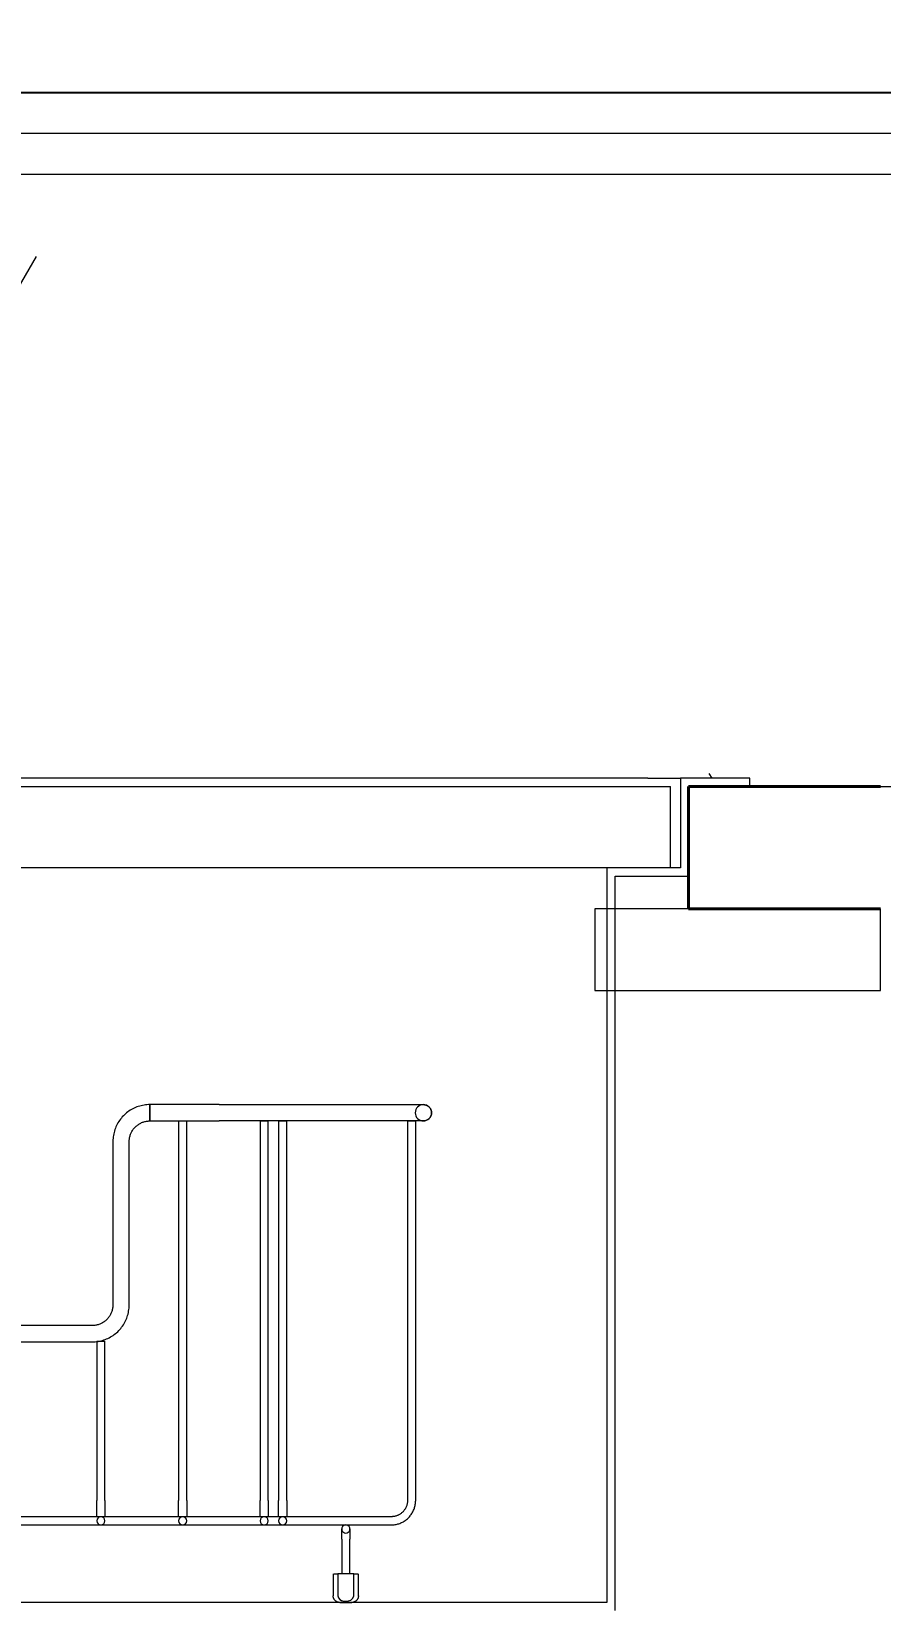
# Model space of a CAD drawing. Header units: millimetres. Extents: x -23755 to 62003, y -3000 to 6760.
# Drawn here: x 6425.4 to 6633.4, y 899 to 1285 of the extents above; entities that cross this region are included whole.
import ezdxf

# ---------------------------------------------------------------- set-up
doc = ezdxf.new("R2010")
doc.units = ezdxf.units.MM
for name, color, linetype, lineweight in [('A-ANNO-DIMS', 211, 'Continuous', 9), ('A-ANNO-DIMS-50', 211, 'Continuous', 9), ('A-WALL', 113, 'Continuous', 25), ('A-WALL-PATT', 111, 'Continuous', 25), ('Q-CASE', 31, 'Continuous', 9)]:
    doc.layers.add(name, color=color, linetype=linetype, lineweight=lineweight)
doc.styles.add('@Arial Unicode MS', font='', dxfattribs={"height": 100})
doc.styles.get('@Arial Unicode MS').set_extended_font_data('@Arial Unicode MS')
doc.dimstyles.new('CRT_-__Metros_-_Linha_de_chamada_3_5_mm_1', dxfattribs={"dimscale": 304.8, "dimtxt": 100.584485, "dimasz": 0.328084, "dimexe": 0.164042, "dimexo": 0.0625, "dimgap": 0.082021, "dimtad": 1, "dimlfac": 0.001, "dimrnd": 0.01, "dimzin": 0, "dimdsep": 46, "dimtxsty": '@Arial Unicode MS', "dimblk1": 'OBLIQUE', "dimblk2": 'OBLIQUE', "dimsah": 1, "dimcen": 0.09, "dimdle": 0.164042, "dimazin": 0, "dimtfac": 1, "dimtdec": 4, "dimtix": 1, "dimtmove": 0, "dimatfit": 3, "dimfxl": 0.984252, "dimfxlon": 1, "dimtvp": 1, "dimtolj": 1, "dimtzin": 0, "dimarcsym": 2})
pattern_1 = [(0, (-627.43, 2115.08), (406.4, 101.6), [16.764, -288.036, 16.764, -288.036, -1625.6]), (0, (-627.43, 2115.08), (406.4, 101.6), [-609.6, 16.764, -592.836, 16.764, -288.036, -711.2]), (0, (-627.43, 2115.08), (406.4, 101.6), [-1524, 16.764, -186.436, 16.764, -491.236]), (120, (-475.03, 2165.88), (-291.1882, 301.1527), [16.764, -288.036, 16.764, -288.036, -1625.6]), (120, (-475.03, 2165.88), (-291.1882, 301.1527), [-609.6, 16.764, -592.836, 16.764, -288.036, -711.2]), (120, (-475.03, 2165.88), (-291.1882, 301.1527), [-1524, 16.764, -186.436, 16.764, -491.236]), (240, (-424.23, 2369.08), (-115.2118, -402.7527), [16.764, -288.036, 16.764, -288.036, -1625.6]), (240, (-424.23, 2369.08), (-115.2118, -402.7527), [-609.6, 16.764, -592.836, 16.764, -288.036, -711.2]), (240, (-424.23, 2369.08), (-115.2118, -402.7527), [-1524, 16.764, -186.436, 16.764, -491.236])]

# ---------------------------------------------------------------- blocks, each defined once
blk = doc.blocks.new('CRT_GAB_COZ_Bancada com cuba - Bancada em U-4227795-B')
at = {"layer": 'Q-CASE'}
h = blk.add_hatch(dxfattribs=at)
h.set_pattern_fill('FP_11', color=256, style=0, pattern_type=2)
h.set_pattern_definition(pattern_1)
h.paths.add_polyline_path([(-6111.56, 1100), (-3562.6, 1100), (-3562.6, 1250), (-7006.82, 1249.74), (-7006.82, 1108.5), (-7003.13, 1108.5), (-7003.13, 1100), (-6896.62, 1100), (-6896.62, 1102), (-6879.62, 1102), (-6879.35, 1102), (-6513.89, 1101.45), (-6513.62, 1102), (-6496.62, 1102), (-6496.62, 1100), (-6288.69, 1100)])
h.paths.add_polyline_path([(-7042.42, 1108.5), (-7042.42, 1250), (-7045.57, 1249.74), (-7045.57, 1108.5)])
h = blk.add_hatch(dxfattribs=at)
h.set_pattern_fill('FP_11', color=256, style=0, pattern_type=2)
h.set_pattern_definition(pattern_1)
h.paths.add_polyline_path([(-3565.62, 1070), (-3562.6, 1070), (-3562.6, 1100), (-6464.62, 1100), (-6464.62, 1070), (-3631.78, 1070)])
at = {"layer": 'Q-CASE', "color": 55}
for p, q in [((-7006.82, 1250), (-3562.6, 1250)), ((-6521.62, 1102), (-6871.62, 1102)), ((-6521.62, 1102), (-6513.62, 1102)), ((-6862.15, 1100), (-6531.09, 1100)), ((-6531.09, 1100), (-6516.09, 1100)), ((-6516.09, 1080), (-6516.09, 1100)), ((-6464.62, 1100), (-3562.6, 1100)), ((-6531.66, 1080), (-6802.26, 1080)), ((-6643.61, 1022), (-6643.61, 1018)), ((-6643.61, 1021.93), (-6643.61, 1022)), ((-6626.62, 1022), (-6643.61, 1022)), ((-6643.61, 1020), (-6643.61, 1021.93)), ((-6643.61, 1018.07), (-6643.61, 1020)), ((-6643.61, 1018), (-6643.61, 1018.07)), ((-6643.61, 1018), (-6626.62, 1018)), ((-6636.57, 1018), (-6636.57, 925)), ((-6636.57, 1018), (-6634.57, 1018)), ((-6634.57, 925), (-6634.57, 1018)), ((-6616.62, 1018), (-6616.62, 925)), ((-6616.62, 1018), (-6615.62, 1018)), ((-6615.62, 1018), (-6614.62, 1018)), ((-6614.62, 925), (-6614.62, 1018)), ((-6612.08, 1018), (-6612.08, 925)), ((-6612.08, 1018), (-6610.08, 1018)), ((-6610.08, 925), (-6610.08, 1018)), ((-6580.5, 1018.02), (-6580.5, 925)), ((-6580.5, 1018.02), (-6579.5, 1018.02)), ((-6579.5, 1018.02), (-6578.5, 1018.02)), ((-6578.5, 925), (-6578.5, 1018.02)), ((-6652.69, 1012.93), (-6652.69, 972.93)), ((-6648.69, 972.93), (-6648.69, 1012.93)), ((-6657.76, 967.86), (-6735.48, 967.86)), ((-6735.48, 963.86), (-6657.76, 963.86)), ((-6656.62, 964), (-6656.62, 925)), ((-6656.59, 964), (-6655.62, 964)), ((-6655.62, 964), (-6654.65, 964)), ((-6654.62, 925), (-6654.62, 964)), ((-6584.5, 921), (-6697, 921)), ((-6697, 919), (-6584.5, 919)), ((-6596.62, 915.5), (-6596.62, 907)), ((-6594.62, 907), (-6594.62, 915.5)), ((-6598.71, 907), (-6598.71, 901.63)), ((-6598.53, 907), (-6597.57, 907)), ((-6593.67, 907), (-6592.71, 907)), ((-6592.53, 901.63), (-6592.53, 907))]:
    blk.add_line(p, q, dxfattribs=at)
at = {"layer": 'Q-CASE'}
for p, q in [((-6496.62, 1102), (-6513.62, 1102)), ((-6513.62, 1102), (-6513.62, 1080)), ((-6496.62, 1100), (-6496.62, 1102)), ((-6511.62, 1078), (-6511.62, 1100)), ((-6511.62, 1100), (-6496.62, 1100)), ((-6513.62, 1080), (-6531.66, 1080)), ((-6531.66, 1080), (-6531.66, 900)), ((-6529.66, 898), (-6529.66, 1078)), ((-6529.66, 1078), (-6511.62, 1078)), ((-6595.62, 907), (-6597.57, 907)), ((-6597.57, 907), (-6597.57, 901.63)), ((-6593.67, 907), (-6595.62, 907)), ((-6593.67, 901.63), (-6593.67, 907)), ((-6531.66, 900), (-6861.62, 900))]:
    blk.add_line(p, q, dxfattribs=at)
at = {"layer": 'Q-CASE', "lineweight": 40}
for p, q in [((-6464.62, 1100), (-6511.62, 1100)), ((-6511.62, 1100), (-6511.62, 1070)), ((-6511.62, 1070), (-6464.62, 1070))]:
    blk.add_line(p, q, dxfattribs=at)
at = {"layer": 'Q-CASE', "color": 55, "flags": 128}
for points in [[(-6643.61, 1022), (-6643.98, 1021.99), (-6644.34, 1021.97), (-6644.7, 1021.93), (-6645.06, 1021.88), (-6645.42, 1021.82), (-6645.77, 1021.74), (-6646.12, 1021.65), (-6646.47, 1021.54), (-6646.81, 1021.42), (-6647.15, 1021.28), (-6647.48, 1021.14), (-6647.8, 1020.97), (-6648.12, 1020.8), (-6648.43, 1020.61), (-6648.74, 1020.42), (-6649.03, 1020.2), (-6649.32, 1019.98), (-6649.6, 1019.75), (-6649.86, 1019.5), (-6650.12, 1019.25), (-6650.37, 1018.98), (-6650.61, 1018.71), (-6650.83, 1018.42), (-6651.05, 1018.13), (-6651.25, 1017.83), (-6651.44, 1017.52), (-6651.61, 1017.2), (-6651.78, 1016.88), (-6651.93, 1016.55), (-6652.07, 1016.22), (-6652.19, 1015.88), (-6652.3, 1015.53), (-6652.4, 1015.18), (-6652.48, 1014.83), (-6652.55, 1014.47), (-6652.61, 1014.11), (-6652.65, 1013.75), (-6652.67, 1013.39), (-6652.68, 1013.03), (-6652.69, 1012.93)], [(-6626.62, 1022), (-6624.62, 1022), (-6622.62, 1022), (-6620.63, 1022), (-6618.65, 1022), (-6616.69, 1022), (-6614.73, 1022), (-6612.8, 1022), (-6610.89, 1022), (-6609.01, 1022), (-6607.15, 1022), (-6605.32, 1022), (-6603.53, 1022), (-6601.78, 1022), (-6600.06, 1022), (-6598.39, 1022), (-6596.76, 1022), (-6595.18, 1022), (-6593.65, 1022), (-6592.17, 1022), (-6590.75, 1022), (-6589.39, 1022), (-6588.08, 1022), (-6586.84, 1022), (-6585.66, 1022), (-6584.55, 1022), (-6583.5, 1022), (-6582.52, 1022), (-6581.62, 1022), (-6580.78, 1022), (-6580.02, 1022), (-6579.33, 1022), (-6578.72, 1022), (-6578.18, 1022), (-6577.73, 1022), (-6577.35, 1022), (-6577.05, 1022), (-6576.83, 1022), (-6576.68, 1022), (-6576.62, 1022)], [(-6576.62, 1022), (-6576.54, 1022), (-6576.46, 1021.99), (-6576.38, 1021.99), (-6576.3, 1021.97), (-6576.22, 1021.96), (-6576.14, 1021.94), (-6576.07, 1021.92), (-6575.99, 1021.9), (-6575.92, 1021.87), (-6575.84, 1021.84), (-6575.77, 1021.81), (-6575.7, 1021.77), (-6575.63, 1021.74), (-6575.56, 1021.69), (-6575.49, 1021.65), (-6575.43, 1021.6), (-6575.36, 1021.56), (-6575.3, 1021.5), (-6575.24, 1021.45), (-6575.19, 1021.39), (-6575.13, 1021.33), (-6575.08, 1021.27), (-6575.03, 1021.21), (-6574.98, 1021.15), (-6574.94, 1021.08), (-6574.9, 1021.01), (-6574.86, 1020.94), (-6574.82, 1020.87), (-6574.79, 1020.8), (-6574.76, 1020.72), (-6574.73, 1020.65), (-6574.7, 1020.57), (-6574.68, 1020.5), (-6574.66, 1020.42), (-6574.65, 1020.34), (-6574.64, 1020.26), (-6574.63, 1020.18), (-6574.62, 1020.1), (-6574.62, 1020.02), (-6574.62, 1020)], [(-6574.62, 1020), (-6574.62, 1019.92), (-6574.63, 1019.84), (-6574.63, 1019.76), (-6574.65, 1019.68), (-6574.66, 1019.6), (-6574.68, 1019.52), (-6574.7, 1019.45), (-6574.72, 1019.37), (-6574.75, 1019.3), (-6574.78, 1019.22), (-6574.81, 1019.15), (-6574.85, 1019.08), (-6574.88, 1019.01), (-6574.93, 1018.94), (-6574.97, 1018.87), (-6575.02, 1018.81), (-6575.06, 1018.74), (-6575.12, 1018.68), (-6575.17, 1018.62), (-6575.23, 1018.57), (-6575.29, 1018.51), (-6575.35, 1018.46), (-6575.41, 1018.41), (-6575.47, 1018.36), (-6575.54, 1018.32), (-6575.61, 1018.28), (-6575.68, 1018.24), (-6575.75, 1018.2), (-6575.82, 1018.17), (-6575.9, 1018.14), (-6575.97, 1018.11), (-6576.05, 1018.08), (-6576.12, 1018.06), (-6576.2, 1018.04), (-6576.28, 1018.03), (-6576.36, 1018.02), (-6576.44, 1018.01), (-6576.52, 1018), (-6576.6, 1018), (-6576.62, 1018)], [(-6648.69, 1012.93), (-6648.68, 1013.13), (-6648.67, 1013.33), (-6648.65, 1013.54), (-6648.62, 1013.74), (-6648.58, 1013.94), (-6648.54, 1014.13), (-6648.49, 1014.33), (-6648.43, 1014.52), (-6648.36, 1014.72), (-6648.29, 1014.9), (-6648.2, 1015.09), (-6648.11, 1015.27), (-6648.02, 1015.45), (-6647.91, 1015.62), (-6647.8, 1015.79), (-6647.68, 1015.96), (-6647.56, 1016.12), (-6647.43, 1016.27), (-6647.29, 1016.42), (-6647.15, 1016.57), (-6647, 1016.71), (-6646.85, 1016.84), (-6646.69, 1016.96), (-6646.52, 1017.08), (-6646.35, 1017.2), (-6646.18, 1017.3), (-6646, 1017.4), (-6645.82, 1017.49), (-6645.64, 1017.58), (-6645.45, 1017.66), (-6645.26, 1017.73), (-6645.07, 1017.79), (-6644.87, 1017.84), (-6644.68, 1017.89), (-6644.48, 1017.93), (-6644.28, 1017.96), (-6644.07, 1017.98), (-6643.87, 1017.99), (-6643.67, 1018), (-6643.61, 1018)], [(-6576.66, 1018), (-6576.78, 1018), (-6576.98, 1018), (-6577.26, 1018), (-6577.62, 1018), (-6578.05, 1018), (-6578.57, 1018), (-6579.16, 1018), (-6579.83, 1018), (-6580.57, 1018), (-6581.38, 1018), (-6582.27, 1018), (-6583.23, 1018), (-6584.26, 1018), (-6585.35, 1018), (-6586.52, 1018), (-6587.74, 1018), (-6589.03, 1018), (-6590.38, 1018), (-6591.78, 1018), (-6593.25, 1018), (-6594.76, 1018), (-6596.33, 1018), (-6597.94, 1018), (-6599.6, 1018), (-6601.31, 1018), (-6603.05, 1018), (-6604.84, 1018), (-6606.65, 1018), (-6608.5, 1018), (-6610.38, 1018), (-6612.28, 1018), (-6614.21, 1018), (-6616.16, 1018), (-6618.12, 1018), (-6620.1, 1018), (-6622.09, 1018), (-6624.08, 1018), (-6626.08, 1018), (-6626.62, 1018)], [(-6657.76, 963.86), (-6657.39, 963.87), (-6657.03, 963.89), (-6656.67, 963.92), (-6656.31, 963.97), (-6655.95, 964.04), (-6655.6, 964.12), (-6655.25, 964.21), (-6654.9, 964.32), (-6654.56, 964.44), (-6654.22, 964.57), (-6653.89, 964.72), (-6653.57, 964.88), (-6653.25, 965.06), (-6652.94, 965.24), (-6652.63, 965.44), (-6652.34, 965.65), (-6652.05, 965.88), (-6651.78, 966.11), (-6651.51, 966.35), (-6651.25, 966.61), (-6651, 966.87), (-6650.77, 967.15), (-6650.54, 967.43), (-6650.33, 967.73), (-6650.12, 968.03), (-6649.93, 968.34), (-6649.76, 968.65), (-6649.59, 968.98), (-6649.44, 969.31), (-6649.3, 969.64), (-6649.18, 969.98), (-6649.07, 970.33), (-6648.97, 970.68), (-6648.89, 971.03), (-6648.82, 971.39), (-6648.76, 971.75), (-6648.72, 972.11), (-6648.7, 972.47), (-6648.69, 972.83), (-6648.69, 972.93)], [(-6652.69, 972.93), (-6652.69, 972.73), (-6652.7, 972.52), (-6652.72, 972.32), (-6652.75, 972.12), (-6652.79, 971.92), (-6652.83, 971.72), (-6652.88, 971.53), (-6652.94, 971.33), (-6653.01, 971.14), (-6653.09, 970.95), (-6653.17, 970.77), (-6653.26, 970.59), (-6653.36, 970.41), (-6653.46, 970.24), (-6653.57, 970.07), (-6653.69, 969.9), (-6653.81, 969.74), (-6653.94, 969.59), (-6654.08, 969.44), (-6654.22, 969.29), (-6654.37, 969.15), (-6654.53, 969.02), (-6654.68, 968.89), (-6654.85, 968.77), (-6655.02, 968.66), (-6655.19, 968.56), (-6655.37, 968.46), (-6655.55, 968.36), (-6655.73, 968.28), (-6655.92, 968.2), (-6656.11, 968.13), (-6656.3, 968.07), (-6656.5, 968.02), (-6656.7, 967.97), (-6656.89, 967.93), (-6657.1, 967.9), (-6657.3, 967.88), (-6657.5, 967.86), (-6657.7, 967.86), (-6657.76, 967.86)], [(-6656.62, 920.99), (-6656.62, 921.11), (-6656.62, 921.24), (-6656.62, 921.38), (-6656.62, 921.52), (-6656.62, 921.66), (-6656.62, 921.81), (-6656.62, 921.97), (-6656.62, 922.13), (-6656.62, 922.3), (-6656.62, 922.47), (-6656.62, 922.64), (-6656.62, 922.82), (-6656.62, 923), (-6656.62, 923.19), (-6656.62, 923.38), (-6656.62, 923.57), (-6656.62, 923.76), (-6656.62, 923.95), (-6656.62, 924.15), (-6656.62, 924.35), (-6656.62, 924.55), (-6656.62, 924.75), (-6656.62, 924.95), (-6656.62, 925)], [(-6654.62, 925), (-6654.62, 924.8), (-6654.62, 924.6), (-6654.62, 924.4), (-6654.62, 924.2), (-6654.62, 924.01), (-6654.62, 923.81), (-6654.62, 923.62), (-6654.62, 923.43), (-6654.62, 923.24), (-6654.62, 923.05), (-6654.62, 922.87), (-6654.62, 922.69), (-6654.62, 922.52), (-6654.62, 922.34), (-6654.62, 922.18), (-6654.62, 922.01), (-6654.62, 921.86), (-6654.62, 921.7), (-6654.62, 921.56), (-6654.62, 921.41), (-6654.62, 921.28), (-6654.62, 921.15), (-6654.62, 921.02)], [(-6636.57, 920.99), (-6636.57, 921.11), (-6636.57, 921.24), (-6636.57, 921.38), (-6636.57, 921.52), (-6636.57, 921.66), (-6636.57, 921.81), (-6636.57, 921.97), (-6636.57, 922.13), (-6636.57, 922.3), (-6636.57, 922.47), (-6636.57, 922.64), (-6636.57, 922.82), (-6636.57, 923), (-6636.57, 923.19), (-6636.57, 923.38), (-6636.57, 923.57), (-6636.57, 923.76), (-6636.57, 923.95), (-6636.57, 924.15), (-6636.57, 924.35), (-6636.57, 924.55), (-6636.57, 924.75), (-6636.57, 924.95), (-6636.57, 925)], [(-6634.57, 925), (-6634.57, 924.8), (-6634.57, 924.6), (-6634.57, 924.4), (-6634.57, 924.2), (-6634.57, 924.01), (-6634.57, 923.81), (-6634.57, 923.62), (-6634.57, 923.43), (-6634.57, 923.24), (-6634.57, 923.05), (-6634.57, 922.87), (-6634.57, 922.69), (-6634.57, 922.52), (-6634.57, 922.34), (-6634.57, 922.18), (-6634.57, 922.01), (-6634.57, 921.86), (-6634.57, 921.7), (-6634.57, 921.56), (-6634.57, 921.41), (-6634.57, 921.28), (-6634.57, 921.15), (-6634.57, 921.02)], [(-6616.62, 920.99), (-6616.62, 921.11), (-6616.62, 921.24), (-6616.62, 921.38), (-6616.62, 921.52), (-6616.62, 921.66), (-6616.62, 921.81), (-6616.62, 921.97), (-6616.62, 922.13), (-6616.62, 922.3), (-6616.62, 922.47), (-6616.62, 922.64), (-6616.62, 922.82), (-6616.62, 923), (-6616.62, 923.19), (-6616.62, 923.38), (-6616.62, 923.57), (-6616.62, 923.76), (-6616.62, 923.95), (-6616.62, 924.15), (-6616.62, 924.35), (-6616.62, 924.55), (-6616.62, 924.75), (-6616.62, 924.95), (-6616.62, 925)], [(-6614.62, 925), (-6614.62, 924.8), (-6614.62, 924.6), (-6614.62, 924.4), (-6614.62, 924.2), (-6614.62, 924.01), (-6614.62, 923.81), (-6614.62, 923.62), (-6614.62, 923.43), (-6614.62, 923.24), (-6614.62, 923.05), (-6614.62, 922.87), (-6614.62, 922.69), (-6614.62, 922.52), (-6614.62, 922.34), (-6614.62, 922.18), (-6614.62, 922.01), (-6614.62, 921.86), (-6614.62, 921.7), (-6614.62, 921.56), (-6614.62, 921.41), (-6614.62, 921.28), (-6614.62, 921.15), (-6614.62, 921.02)], [(-6612.08, 920.99), (-6612.08, 921.11), (-6612.08, 921.24), (-6612.08, 921.38), (-6612.08, 921.52), (-6612.08, 921.66), (-6612.08, 921.81), (-6612.08, 921.97), (-6612.08, 922.13), (-6612.08, 922.3), (-6612.08, 922.47), (-6612.08, 922.64), (-6612.08, 922.82), (-6612.08, 923), (-6612.08, 923.19), (-6612.08, 923.38), (-6612.08, 923.57), (-6612.08, 923.76), (-6612.08, 923.95), (-6612.08, 924.15), (-6612.08, 924.35), (-6612.08, 924.55), (-6612.08, 924.75), (-6612.08, 924.95), (-6612.08, 925)], [(-6610.08, 925), (-6610.08, 924.8), (-6610.08, 924.6), (-6610.08, 924.4), (-6610.08, 924.2), (-6610.08, 924.01), (-6610.08, 923.81), (-6610.08, 923.62), (-6610.08, 923.43), (-6610.08, 923.24), (-6610.08, 923.05), (-6610.08, 922.87), (-6610.08, 922.69), (-6610.08, 922.52), (-6610.08, 922.34), (-6610.08, 922.18), (-6610.08, 922.01), (-6610.08, 921.86), (-6610.08, 921.7), (-6610.08, 921.56), (-6610.08, 921.41), (-6610.08, 921.28), (-6610.08, 921.15), (-6610.08, 921.02)], [(-6584.5, 919), (-6584.26, 919), (-6584.02, 919.02), (-6583.78, 919.04), (-6583.54, 919.08), (-6583.31, 919.12), (-6583.07, 919.17), (-6582.84, 919.23), (-6582.61, 919.3), (-6582.39, 919.38), (-6582.16, 919.47), (-6581.94, 919.57), (-6581.73, 919.68), (-6581.52, 919.79), (-6581.31, 919.92), (-6581.11, 920.05), (-6580.92, 920.19), (-6580.73, 920.33), (-6580.54, 920.49), (-6580.37, 920.65), (-6580.2, 920.82), (-6580.03, 921), (-6579.87, 921.18), (-6579.73, 921.37), (-6579.58, 921.56), (-6579.45, 921.76), (-6579.32, 921.96), (-6579.21, 922.17), (-6579.1, 922.39), (-6579, 922.6), (-6578.91, 922.83), (-6578.82, 923.05), (-6578.75, 923.28), (-6578.69, 923.51), (-6578.63, 923.74), (-6578.59, 923.98), (-6578.55, 924.22), (-6578.52, 924.46), (-6578.51, 924.7), (-6578.5, 924.94), (-6578.5, 925)], [(-6580.5, 925), (-6580.5, 924.84), (-6580.51, 924.68), (-6580.53, 924.52), (-6580.55, 924.36), (-6580.58, 924.21), (-6580.61, 924.05), (-6580.66, 923.89), (-6580.7, 923.74), (-6580.76, 923.59), (-6580.82, 923.44), (-6580.88, 923.3), (-6580.95, 923.15), (-6581.03, 923.01), (-6581.11, 922.88), (-6581.2, 922.74), (-6581.29, 922.61), (-6581.39, 922.48), (-6581.49, 922.36), (-6581.6, 922.24), (-6581.71, 922.13), (-6581.83, 922.02), (-6581.95, 921.92), (-6582.08, 921.82), (-6582.21, 921.72), (-6582.34, 921.63), (-6582.47, 921.55), (-6582.61, 921.47), (-6582.76, 921.4), (-6582.9, 921.33), (-6583.05, 921.27), (-6583.2, 921.22), (-6583.35, 921.17), (-6583.51, 921.13), (-6583.66, 921.09), (-6583.82, 921.06), (-6583.98, 921.03), (-6584.14, 921.02), (-6584.3, 921.01), (-6584.46, 921), (-6584.5, 921)], [(-6596.62, 915.5), (-6596.62, 915.6), (-6596.62, 915.7), (-6596.62, 915.8), (-6596.62, 915.9), (-6596.62, 916), (-6596.62, 916.09), (-6596.62, 916.19), (-6596.62, 916.29), (-6596.62, 916.38), (-6596.62, 916.47), (-6596.62, 916.56), (-6596.62, 916.65), (-6596.62, 916.74), (-6596.62, 916.83), (-6596.62, 916.91), (-6596.62, 916.99), (-6596.62, 917.07), (-6596.62, 917.15), (-6596.62, 917.22), (-6596.62, 917.29), (-6596.62, 917.36), (-6596.62, 917.43), (-6596.62, 917.49), (-6596.62, 917.55), (-6596.62, 917.6), (-6596.62, 917.66), (-6596.62, 917.7), (-6596.62, 917.75), (-6596.62, 917.79), (-6596.62, 917.83), (-6596.62, 917.86), (-6596.62, 917.9), (-6596.62, 917.92), (-6596.62, 917.94), (-6596.62, 917.96), (-6596.62, 917.98), (-6596.62, 917.99), (-6596.62, 918), (-6596.62, 918)], [(-6594.62, 918), (-6594.62, 917.99), (-6594.62, 917.98), (-6594.62, 917.97), (-6594.62, 917.95), (-6594.62, 917.93), (-6594.62, 917.9), (-6594.62, 917.87), (-6594.62, 917.84), (-6594.62, 917.8), (-6594.62, 917.76), (-6594.62, 917.72), (-6594.62, 917.67), (-6594.62, 917.62), (-6594.62, 917.56), (-6594.62, 917.51), (-6594.62, 917.44), (-6594.62, 917.38), (-6594.62, 917.31), (-6594.62, 917.24), (-6594.62, 917.17), (-6594.62, 917.09), (-6594.62, 917.01), (-6594.62, 916.93), (-6594.62, 916.85), (-6594.62, 916.77), (-6594.62, 916.68), (-6594.62, 916.59), (-6594.62, 916.5), (-6594.62, 916.41), (-6594.62, 916.31), (-6594.62, 916.22), (-6594.62, 916.12), (-6594.62, 916.02), (-6594.62, 915.93), (-6594.62, 915.83), (-6594.62, 915.73), (-6594.62, 915.63), (-6594.62, 915.53), (-6594.62, 915.5)], [(-6597.09, 900), (-6597.15, 900), (-6597.22, 900.01), (-6597.28, 900.01), (-6597.34, 900.02), (-6597.41, 900.03), (-6597.47, 900.05), (-6597.54, 900.06), (-6597.6, 900.08), (-6597.66, 900.1), (-6597.72, 900.13), (-6597.78, 900.16), (-6597.84, 900.18), (-6597.89, 900.22), (-6597.95, 900.25), (-6598, 900.28), (-6598.06, 900.32), (-6598.11, 900.36), (-6598.16, 900.4), (-6598.21, 900.45), (-6598.25, 900.49), (-6598.3, 900.54), (-6598.34, 900.59), (-6598.38, 900.64), (-6598.42, 900.69), (-6598.46, 900.75), (-6598.49, 900.8), (-6598.52, 900.86), (-6598.55, 900.92), (-6598.58, 900.98), (-6598.6, 901.04), (-6598.62, 901.1), (-6598.64, 901.16), (-6598.66, 901.22), (-6598.68, 901.29), (-6598.69, 901.35), (-6598.7, 901.42), (-6598.71, 901.48), (-6598.71, 901.55), (-6598.71, 901.61), (-6598.71, 901.63)], [(-6595.62, 900), (-6595.68, 900), (-6595.74, 900), (-6595.8, 900), (-6595.85, 900), (-6595.91, 900), (-6595.97, 900), (-6596.02, 900), (-6596.08, 900), (-6596.14, 900), (-6596.19, 900), (-6596.24, 900), (-6596.3, 900), (-6596.35, 900), (-6596.4, 900), (-6596.45, 900), (-6596.5, 900), (-6596.54, 900), (-6596.59, 900), (-6596.63, 900), (-6596.67, 900), (-6596.71, 900), (-6596.75, 900), (-6596.79, 900), (-6596.82, 900), (-6596.85, 900), (-6596.88, 900), (-6596.91, 900), (-6596.94, 900), (-6596.96, 900), (-6596.99, 900), (-6597.01, 900), (-6597.02, 900), (-6597.04, 900), (-6597.05, 900), (-6597.06, 900), (-6597.07, 900), (-6597.08, 900), (-6597.08, 900), (-6597.09, 900)], [(-6597.09, 900), (-6597.08, 900), (-6597.08, 900), (-6597.07, 900), (-6597.07, 900), (-6597.06, 900), (-6597.04, 900), (-6597.03, 900), (-6597.01, 900), (-6596.99, 900), (-6596.97, 900), (-6596.95, 900), (-6596.92, 900), (-6596.89, 900), (-6596.86, 900), (-6596.83, 900), (-6596.8, 900), (-6596.76, 900), (-6596.72, 900), (-6596.68, 900), (-6596.64, 900), (-6596.6, 900), (-6596.55, 900), (-6596.51, 900), (-6596.46, 900), (-6596.41, 900), (-6596.36, 900), (-6596.31, 900), (-6596.26, 900), (-6596.21, 900), (-6596.15, 900), (-6596.1, 900), (-6596.04, 900), (-6595.98, 900), (-6595.93, 900), (-6595.87, 900), (-6595.81, 900), (-6595.75, 900), (-6595.69, 900), (-6595.64, 900), (-6595.62, 900)], [(-6595.62, 900), (-6595.56, 900), (-6595.5, 900), (-6595.44, 900), (-6595.39, 900), (-6595.33, 900), (-6595.27, 900), (-6595.22, 900), (-6595.16, 900), (-6595.1, 900), (-6595.05, 900), (-6595, 900), (-6594.94, 900), (-6594.89, 900), (-6594.84, 900), (-6594.79, 900), (-6594.75, 900), (-6594.7, 900), (-6594.65, 900), (-6594.61, 900), (-6594.57, 900), (-6594.53, 900), (-6594.49, 900), (-6594.45, 900), (-6594.42, 900), (-6594.39, 900), (-6594.36, 900), (-6594.33, 900), (-6594.3, 900), (-6594.28, 900), (-6594.25, 900), (-6594.23, 900), (-6594.22, 900), (-6594.2, 900), (-6594.19, 900), (-6594.18, 900), (-6594.17, 900), (-6594.16, 900), (-6594.16, 900), (-6594.16, 900)], [(-6594.16, 900), (-6594.16, 900), (-6594.16, 900), (-6594.17, 900), (-6594.17, 900), (-6594.18, 900), (-6594.2, 900), (-6594.21, 900), (-6594.23, 900), (-6594.25, 900), (-6594.27, 900), (-6594.29, 900), (-6594.32, 900), (-6594.35, 900), (-6594.38, 900), (-6594.41, 900), (-6594.44, 900), (-6594.48, 900), (-6594.52, 900), (-6594.56, 900), (-6594.6, 900), (-6594.64, 900), (-6594.69, 900), (-6594.73, 900), (-6594.78, 900), (-6594.83, 900), (-6594.88, 900), (-6594.93, 900), (-6594.98, 900), (-6595.03, 900), (-6595.09, 900), (-6595.14, 900), (-6595.2, 900), (-6595.26, 900), (-6595.31, 900), (-6595.37, 900), (-6595.43, 900), (-6595.49, 900), (-6595.55, 900), (-6595.6, 900), (-6595.62, 900)], [(-6592.53, 901.63), (-6592.53, 901.56), (-6592.53, 901.5), (-6592.54, 901.43), (-6592.55, 901.37), (-6592.56, 901.3), (-6592.57, 901.24), (-6592.59, 901.18), (-6592.61, 901.12), (-6592.63, 901.05), (-6592.66, 900.99), (-6592.68, 900.93), (-6592.71, 900.88), (-6592.74, 900.82), (-6592.78, 900.76), (-6592.81, 900.71), (-6592.85, 900.66), (-6592.89, 900.6), (-6592.93, 900.55), (-6592.97, 900.51), (-6593.02, 900.46), (-6593.07, 900.42), (-6593.12, 900.37), (-6593.17, 900.33), (-6593.22, 900.29), (-6593.28, 900.26), (-6593.33, 900.22), (-6593.39, 900.19), (-6593.45, 900.16), (-6593.5, 900.14), (-6593.57, 900.11), (-6593.63, 900.09), (-6593.69, 900.07), (-6593.75, 900.05), (-6593.81, 900.04), (-6593.88, 900.02), (-6593.94, 900.01), (-6594.01, 900.01), (-6594.07, 900), (-6594.14, 900), (-6594.16, 900)]]:
    blk.add_lwpolyline(points, dxfattribs=at)
at = {"layer": 'Q-CASE', "flags": 128}
for points in [[(-6595.62, 919), (-6595.93, 918.95), (-6596.21, 918.81), (-6596.43, 918.59), (-6596.57, 918.31), (-6596.62, 918)], [(-6594.62, 918), (-6594.67, 918.31), (-6594.81, 918.59), (-6595.03, 918.81), (-6595.31, 918.95), (-6595.62, 919)], [(-6596.62, 918), (-6596.57, 917.69), (-6596.43, 917.41), (-6596.21, 917.19), (-6595.93, 917.05), (-6595.62, 917)], [(-6595.62, 917), (-6595.31, 917.05), (-6595.03, 917.19), (-6594.81, 917.41), (-6594.67, 917.69), (-6594.62, 918)], [(-6597.57, 901.63), (-6597.44, 901.12), (-6597.1, 900.73), (-6596.65, 900.47), (-6596.14, 900.34), (-6595.62, 900.3)], [(-6595.62, 900.3), (-6594.97, 900.36), (-6594.36, 900.58), (-6593.87, 901.01), (-6593.67, 901.63)]]:
    blk.add_lwpolyline(points, dxfattribs=at)
at = {"layer": 'Q-CASE'}
for centre, radius, start, end in [((-6576.62, 1020), 2, 0, 180), ((-6576.62, 1020), 2, 180, 0), ((-6655.62, 920), 1, 90, 270), ((-6655.62, 920), 1, 270, 90), ((-6635.57, 920), 1, 0, 180), ((-6635.57, 920), 1, 180, 0), ((-6615.62, 920), 1, 90, 270), ((-6615.62, 920), 1, 270, 90), ((-6611.08, 920), 1, 0, 180), ((-6611.08, 920), 1, 180, 0)]:
    blk.add_arc(centre, radius, start, end, dxfattribs=at)
blk = doc.blocks.new('Blks_Coz_Bancada para Banquetas - Madeira-3512688-B')
at = {"layer": 'Q-CASE'}
h = blk.add_hatch(dxfattribs=at)
h.set_pattern_fill('FP_11', color=256, style=0, pattern_type=2)
h.set_pattern_definition(pattern_1)
h.paths.add_polyline_path([(-7042.42, 1260), (-7042.42, 1300), (-7064.62, 1300), (-7064.62, 1260), (-7054.62, 1260)])
h.paths.add_polyline_path([(-3564.62, 1260), (-3564.62, 1300), (-7006.82, 1299.43), (-7006.82, 1260), (-3808.9, 1260)])
h = blk.add_hatch(dxfattribs=at)
h.set_pattern_fill('FP_11', color=256, style=0, pattern_type=2)
h.set_pattern_definition(pattern_1)
h.paths.add_polyline_path([(-3604.62, 1250), (-3604.62, 1260), (-7006.82, 1260), (-7006.82, 1250), (-3808.9, 1250)])
at = {"layer": 'Q-CASE', "color": 55}
for p in [(-3604.62, 1260), (-3564.62, 1260)]:
    blk.add_line(p, (-7006.82, 1260), dxfattribs=at)
blk = doc.blocks.new('Blks_Coz_Caixa Baixa com 02 Portas - Branco-3748030-B')
at = {"layer": 'Q-CASE'}
for p, q in [((-6464.62, 1070), (-6534.62, 1070)), ((-6534.62, 1070), (-6534.62, 1050)), ((-6464.62, 1050), (-6464.62, 1070)), ((-6534.62, 1050), (-6464.62, 1050))]:
    blk.add_line(p, q, dxfattribs=at)
blk = doc.blocks.new('DIMBLOCK49-B')
at = {"layer": 'A-ANNO-DIMS-50', "lineweight": 18, "transparency": 16777216}
for p, q in [((6242.67, 4380.34), (6192.67, 4430.34)), ((6242.67, 4380.34), (6292.67, 4330.34)), ((6242.67, 200), (6192.67, 250)), ((6242.67, 200), (6292.67, 150))]:
    blk.add_line(p, q, dxfattribs=at)
at = {"layer": 'A-ANNO-DIMS-50', "transparency": 16777216}
for p, q in [((6242.67, 4430.34), (6242.67, 150)), ((5942.67, 4380.34), (6292.67, 4380.34)), ((6242.67, 4380.34), (5942.67, 4380.34)), ((6542.67, 200), (6192.67, 200)), ((6242.67, 200), (6542.67, 200))]:
    blk.add_line(p, q, dxfattribs=at)
at = {"layer": 'A-ANNO-DIMS-50', "color": 0, "transparency": 16777216, "insert": (6087.87, 2154.89), "char_height": 100, "width": 324.6748, "attachment_point": 1, "rotation": 90, "line_spacing_factor": 1.117605, "style": '@Arial Unicode MS'}
blk.add_mtext('4,18', dxfattribs=at)
blk = doc.blocks.new('_Oblique')
at = {"color": 0, "linetype": 'ByBlock', "lineweight": -2}
blk.add_line((-0.5, -0.5), (0.5, 0.5), dxfattribs=at)

msp = doc.modelspace()

# ---------------------------------------------------------------- hatches: boundary and pattern name
at = {"layer": 'A-WALL-PATT', "lineweight": 9}
h = msp.add_hatch(dxfattribs=at)
h.set_pattern_fill('FP_21', color=256, style=0, pattern_type=2)
h.set_pattern_definition([(0, (6073.37, 200), (0, 300), []), (90, (6073.4, 200), (-600, 4e-14), [])])
h.paths.add_polyline_path([(8042.372, 320), (8044.372, 320), (8044.372, 675), (8042.372, 675), (8042.372, 322.257)])
h.paths.add_polyline_path([(9093.372, 490.5), (9443.372, 490.5), (9443.372, 493.167), (9093.372, 493.167)])
h.paths.add_polyline_path([(7553.372, 490.5), (7553.372, 493.167), (7283.372, 493.167), (7283.372, 490.5), (7517.814, 490.5)])
h.paths.add_polyline_path([(9111.961, 683.667), (9443.372, 683.667), (9443.372, 686.333), (9093.372, 686.333), (9093.372, 683.667)])
h.paths.add_polyline_path([(7429.251, 683.667), (7553.372, 683.667), (7553.372, 686.333), (7283.372, 686.333), (7283.372, 683.667), (7384.969, 683.667)])
h.paths.add_polyline_path([(8044.372, 695), (8044.372, 1050), (8042.372, 1050), (8042.372, 695)])
h.paths.add_polyline_path([(9443.372, 876.833), (9443.372, 879.5), (9093.372, 879.5), (9093.372, 876.833), (9377.652, 876.833)])
h.paths.add_polyline_path([(7473.533, 876.833), (7553.372, 876.833), (7553.372, 879.5), (7283.372, 879.5), (7283.372, 876.833), (7429.251, 876.833)])
h.paths.add_polyline_path([(6139.541, 1250), (9493.372, 1250), (9493.372, 1270), (6091.172, 1270), (6091.172, 1250), (6134.006, 1250)])

# ---------------------------------------------------------------- linework, layer by layer
at = {"layer": 'A-WALL'}
msp.add_line((9493.372, 1270), (6091.172, 1270), dxfattribs=at)

# ---------------------------------------------------------------- block references
at = {"layer": 'Q-CASE'}
msp.add_blockref('CRT_GAB_COZ_Bancada com cuba - Bancada em U-4227795-B', (13097.992, 0), dxfattribs=at)
at = {"layer": 'Q-CASE', "color": 55}
for name in ['Blks_Coz_Bancada para Banquetas - Madeira-3512688-B', 'Blks_Coz_Caixa Baixa com 02 Portas - Branco-3748030-B']:
    msp.add_blockref(name, (13097.992, 0), dxfattribs=at)

# ---------------------------------------------------------------- dimensions: what is measured, and where the dimension line sits
at = {"layer": 'A-ANNO-DIMS'}
dim = msp.add_linear_dim(base=(6242.671, 200), p1=(5942.671, 4380.337), p2=(6542.671, 200), angle=90, dimstyle='CRT_-__Metros_-_Linha_de_chamada_3_5_mm_1', override={"dimpost": '<>', "dimfxl": 4223.175998}, dxfattribs=at)
dim.commit()
dim.dimension.update_dxf_attribs({"geometry": 'DIMBLOCK49-B', "text_midpoint": (6166.579, 2290.168)})

doc.saveas('drawing.dxf')
